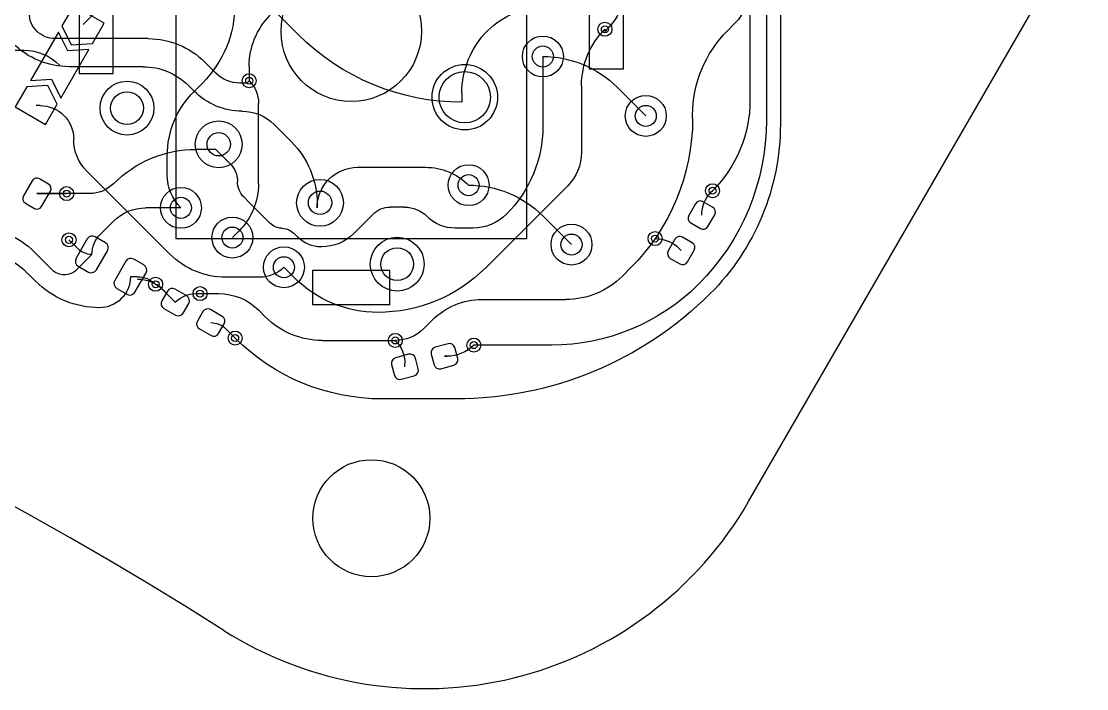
# Model space of a CAD drawing. Header units: millimetres. Extents: x -220 to 263, y -14 to 135.
# Drawn here: x -54.96 to -9.43, y -14.29 to 14.24 of the extents above; entities that cross this region are included whole.
import ezdxf

# ---------------------------------------------------------------- set-up
doc = ezdxf.new("R2010")
doc.units = ezdxf.units.MM
doc.layers.get('0').update_dxf_attribs({"color": 96, "lineweight": 25, "true_color": 0x008000})
for name, color, linetype, lineweight, true_color in [('livello 7', 6, 'Continuous', 25, 0xff00ff), ('livello 8', 18, 'Continuous', 25, 0x000000), ('livello 9', 18, 'Continuous', 25, 0x000000)]:
    doc.layers.add(name, color=color, linetype=linetype, lineweight=lineweight, true_color=true_color)

msp = doc.modelspace()

# ---------------------------------------------------------------- linework, layer by layer
msp.add_line((-23.879, -6.286), (-9.433, 18.733))
msp.add_circle((-40, -7), 2.5)
for centre, radius, start, end in [((-135.898, -152.987), 167.216, 57.60323, 99.26459), ((-37.735, 1.714), 16, 237.6032, 330)]:
    msp.add_arc(centre, radius, start, end)
at = {"layer": 'livello 7', "color": 6, "true_color": 0xff00ff, "flags": 128}
for points in [[(-48.36, 22.439), (-48.36, 4.939)], [(-33.36, 4.939), (-33.36, 22.439)], [(-30.69, 15.512), (-30.69, 12.212)], [(-29.23, 12.212), (-29.23, 15.512)], [(-52.49, 15.312), (-52.49, 12.012)], [(-51.03, 12.012), (-51.03, 15.312)], [(-52.49, 12.012), (-51.03, 12.012)], [(-30.69, 12.212), (-29.23, 12.212)], [(-33.36, 4.939), (-48.36, 4.939)], [(-39.21, 3.592), (-42.51, 3.592)], [(-42.51, 3.592), (-42.51, 2.132)], [(-39.21, 2.132), (-39.21, 3.592)], [(-42.51, 2.132), (-39.21, 2.132)]]:
    msp.add_lwpolyline(points, dxfattribs=at)
at = {"layer": 'livello 7', "color": 6, "true_color": 0xff00ff}
msp.add_circle((-40.86, 13.812), 3, dxfattribs=at)
at = {"layer": 'livello 8', "color": 163, "true_color": 0x4d7fc4, "flags": 128}
for points in [[(-23.823, 19.099), (-23.823, 10.862)], [(-23.123, 18.722), (-23.123, 10)], [(-22.523, 18.739), (-22.523, 9.842)], [(-43.133, 13.678), (-45.835, 16.379)], [(-49.537, 13.499), (-53.523, 13.499)], [(-49.754, 12.299), (-52.908, 12.299)], [(-46.647, 12.023), (-47.123, 12.499)], [(-32.673, 12.735), (-32.673, 9.739)], [(-47.823, 11.499), (-47.571, 11.247)], [(-45.323, 11.599), (-45.623, 11.599)], [(-45.223, 11.699), (-45.323, 11.599)], [(-31.023, 11.485), (-31.023, 8.647)], [(-36.135, 11.163), (-36.135, 10.779)], [(-44.157, 9.833), (-43.423, 9.099)], [(-46.65, 8.767), (-47.479, 8.767)], [(-46.65, 8.767), (-46.034, 8.151)], [(-53.716, 6.974), (-53.688, 7.057), (-53.694, 7.144), (-53.733, 7.223), (-53.799, 7.281), (-54.188, 7.506), (-54.272, 7.534), (-54.359, 7.529), (-54.438, 7.49), (-54.496, 7.424), (-54.871, 6.774), (-54.899, 6.691), (-54.893, 6.603), (-54.854, 6.525), (-54.788, 6.467), (-54.399, 6.242), (-54.316, 6.214), (-54.228, 6.219), (-54.149, 6.258), (-54.091, 6.324), (-53.716, 6.974)], [(-53.023, 6.874), (-54.294, 6.874)], [(-52.049, 6.874), (-53.023, 6.874)], [(-31.623, 7.199), (-35.113, 3.708)], [(-25.475, 6.946), (-25.423, 6.999)], [(-45.44, 6.716), (-45.223, 6.499)], [(-45.223, 6.499), (-44.335, 5.611)], [(-42.32, 6.437), (-42.32, 6.267)], [(-25.828, 6.53), (-25.916, 6.56), (-26.008, 6.554), (-26.092, 6.513), (-26.153, 6.443), (-26.44, 5.945), (-26.47, 5.857), (-26.464, 5.765), (-26.423, 5.682), (-26.353, 5.621), (-25.942, 5.383), (-25.854, 5.354), (-25.762, 5.36), (-25.678, 5.401), (-25.617, 5.47), (-25.33, 5.968), (-25.3, 6.056), (-25.306, 6.148), (-25.347, 6.232), (-25.417, 6.293), (-25.828, 6.53)], [(-48.14, 6.267), (-49.652, 6.267)], [(-39.923, 5.999), (-40.757, 5.165)], [(-38.588, 6.299), (-39.198, 6.299)], [(-51.023, 5.699), (-51.59, 5.131)], [(-51.275, 4.435), (-51.243, 4.528), (-51.25, 4.625), (-51.293, 4.713), (-51.366, 4.777), (-51.799, 5.027), (-51.892, 5.058), (-51.989, 5.052), (-52.076, 5.009), (-52.141, 4.935), (-52.616, 4.113), (-52.647, 4.02), (-52.641, 3.923), (-52.598, 3.835), (-52.524, 3.771), (-52.091, 3.521), (-51.999, 3.49), (-51.902, 3.496), (-51.814, 3.539), (-51.75, 3.613), (-51.275, 4.435)], [(-43.123, 4.999), (-43.252, 5.128)], [(-35.671, 5.399), (-36.415, 5.399)], [(-26.703, 5.015), (-26.791, 5.044), (-26.883, 5.038), (-26.967, 4.997), (-27.028, 4.928), (-27.315, 4.43), (-27.345, 4.342), (-27.339, 4.249), (-27.298, 4.166), (-27.228, 4.105), (-26.817, 3.868), (-26.729, 3.838), (-26.637, 3.844), (-26.553, 3.885), (-26.492, 3.955), (-26.205, 4.453), (-26.175, 4.54), (-26.181, 4.633), (-26.222, 4.716), (-26.292, 4.777), (-26.703, 5.015)], [(-52.547, 4.523), (-52.923, 4.899)], [(-42.123, 4.599), (-42.157, 4.599)], [(-49.629, 3.485), (-49.598, 3.578), (-49.604, 3.675), (-49.647, 3.763), (-49.721, 3.827), (-50.154, 4.077), (-50.246, 4.108), (-50.343, 4.102), (-50.431, 4.059), (-50.495, 3.985), (-50.97, 3.163), (-51.002, 3.07), (-50.995, 2.973), (-50.952, 2.885), (-50.879, 2.821), (-50.446, 2.571), (-50.353, 2.54), (-50.256, 2.546), (-50.169, 2.589), (-50.104, 2.663), (-49.629, 3.485)], [(-26.76, 4.441), (-26.845, 4.526)], [(-43.29, 3.277), (-43.74, 3.727)], [(-47.807, 2.18), (-47.777, 2.267), (-47.783, 2.36), (-47.824, 2.443), (-47.894, 2.504), (-48.392, 2.792), (-48.48, 2.821), (-48.572, 2.815), (-48.655, 2.774), (-48.716, 2.705), (-48.954, 2.293), (-48.983, 2.206), (-48.977, 2.113), (-48.936, 2.03), (-48.867, 1.969), (-48.369, 1.681), (-48.281, 1.652), (-48.189, 1.658), (-48.105, 1.699), (-48.044, 1.768), (-47.807, 2.18)], [(-48.921, 2.777), (-48.38, 2.236)], [(-47.505, 2.599), (-47.323, 2.599)], [(-46.291, 1.305), (-46.262, 1.392), (-46.268, 1.485), (-46.309, 1.568), (-46.378, 1.629), (-46.876, 1.917), (-46.964, 1.946), (-47.056, 1.94), (-47.14, 1.899), (-47.201, 1.83), (-47.438, 1.418), (-47.468, 1.331), (-47.462, 1.238), (-47.421, 1.155), (-47.351, 1.094), (-46.853, 0.806), (-46.765, 0.777), (-46.673, 0.783), (-46.59, 0.824), (-46.529, 0.893), (-46.291, 1.305)], [(-46.216, 1.093), (-45.823, 0.699)], [(-36.432, 0.291), (-36.473, 0.374), (-36.542, 0.435), (-36.63, 0.465), (-36.723, 0.459), (-37.278, 0.31), (-37.361, 0.269), (-37.422, 0.199), (-37.452, 0.111), (-37.446, 0.019), (-37.323, -0.44), (-37.282, -0.523), (-37.212, -0.584), (-37.125, -0.614), (-37.032, -0.608), (-36.477, -0.459), (-36.394, -0.418), (-36.332, -0.348), (-36.303, -0.261), (-36.309, -0.168), (-36.432, 0.291)], [(-38.122, -0.162), (-38.163, -0.079), (-38.233, -0.018), (-38.32, 0.012), (-38.413, 0.006), (-38.968, -0.143), (-39.051, -0.184), (-39.113, -0.254), (-39.142, -0.342), (-39.136, -0.434), (-39.013, -0.893), (-38.972, -0.976), (-38.903, -1.037), (-38.815, -1.067), (-38.722, -1.061), (-38.167, -0.912), (-38.084, -0.871), (-38.023, -0.801), (-37.993, -0.714), (-37.999, -0.621), (-38.122, -0.162)], [(-32.299, 0.399), (-35.623, 0.399)], [(-38.568, -0.528), (-38.568, -0.396)], [(-36.877, -0.075), (-36.766, -0.075)], [(-36.386, -1.901), (-39.546, -1.901)]]:
    msp.add_lwpolyline(points, dxfattribs=at)
for points in [[(-53.523, 13.499, -0.414214), (-54.623, 14.599)], [(-35.022, 13.849, -0.198912), (-32.608, 14.849)], [(-36.135, 10.779, -0.198913), (-43.133, 13.678)], [(-36.135, 11.163, -0.198915), (-35.023, 13.849)], [(-31.022, 11.485, -0.198909), (-30.023, 13.899)], [(-52.908, 12.299, -0.19892), (-55.323, 13.299)], [(-49.537, 13.499, -0.198912), (-47.123, 12.499)], [(-49.754, 12.299, -0.198903), (-47.823, 11.499)], [(-45.623, 11.599, -0.198908), (-46.647, 12.023)], [(-45.523, 10.399, -0.198906), (-47.571, 11.247)], [(-23.823, 10.862, -0.198912), (-25.423, 6.999)], [(-45.523, 10.399, -0.198925), (-44.157, 9.833)], [(-32.673, 9.739, -0.198912), (-34.223, 5.999)], [(-23.123, 10, -0.198912), (-26.023, 2.999)], [(-22.523, 9.842, -0.198912), (-25.523, 2.599)], [(-51.022, 7.299, -0.198912), (-47.479, 8.767)], [(-43.423, 9.099, -0.198917), (-42.32, 6.437)], [(-31.023, 8.647, -0.198912), (-31.623, 7.199)], [(-46.034, 8.151, -0.198919), (-45.723, 7.399)], [(-51.023, 7.299, -0.198911), (-52.049, 6.874)], [(-45.44, 6.716, -0.198904), (-45.723, 7.399)], [(-25.885, 5.957, -0.198913), (-25.475, 6.946)], [(-51.022, 5.699, -0.19891), (-49.652, 6.267)], [(-39.923, 5.999, -0.198914), (-39.198, 6.299)], [(-38.588, 6.299, -0.198894), (-37.623, 5.899)], [(-34.223, 5.999, -0.198912), (-35.671, 5.399)], [(-43.823, 5.399, -0.198885), (-44.335, 5.611)], [(-36.415, 5.399, -0.198927), (-37.623, 5.899)], [(-51.945, 4.274, -0.198908), (-51.59, 5.131)], [(-43.923, 5.406, -0.198905), (-43.252, 5.128)], [(-40.757, 5.165, -0.198912), (-42.123, 4.599)], [(-42.157, 4.599, -0.198913), (-43.123, 4.999)], [(-27.877, 4.953, -0.198912), (-26.845, 4.526)], [(-51.945, 4.274, -0.198883), (-52.547, 4.523)], [(-35.113, 3.708, -0.198912), (-39.723, 1.799)], [(-50, 3.224, -0.198912), (-48.921, 2.777)], [(-39.723, 1.799, -0.198912), (-43.29, 3.277)], [(-26.022, 2.999, -0.198913), (-32.299, 0.399)], [(-48.38, 2.236, -0.19891), (-47.505, 2.599)], [(-25.522, 2.599, -0.198912), (-36.386, -1.901)], [(-46.865, 1.361, -0.19894), (-46.216, 1.093)], [(-39.546, -1.901, -0.198913), (-45.823, 0.699)], [(-38.98, 0.599, -0.198923), (-38.568, -0.396)], [(-35.623, 0.399, -0.198914), (-36.766, -0.075)]]:
    msp.add_lwpolyline(points, format="xyb", dxfattribs=at)
at = {"layer": 'livello 8', "color": 7, "true_color": 0xececec}
for centre in [(-30.023, 13.899), (-45.223, 11.699), (-25.423, 6.999), (-53.023, 6.874), (-52.923, 4.899), (-27.877, 4.953), (-49.223, 2.999), (-47.323, 2.599), (-45.823, 0.699), (-38.98, 0.599), (-35.623, 0.399)]:
    msp.add_circle(centre, 0.3, dxfattribs=at)
at = {"layer": 'livello 8', "color": 7}
for centre, radius in [((-30.023, 13.899), 0.15), ((-32.673, 12.735), 0.45), ((-32.673, 12.735), 0.45), ((-45.223, 11.699), 0.15), ((-36.01, 10.995), 1.1), ((-50.444, 10.53), 0.7), ((-50.444, 10.53), 0.7), ((-28.274, 10.195), 0.45), ((-28.274, 10.195), 0.45), ((-46.525, 8.983), 0.5), ((-35.848, 7.236), 0.45), ((-35.848, 7.236), 0.45), ((-53.023, 6.874), 0.15), ((-42.195, 6.483), 0.5), ((-25.423, 6.999), 0.15), ((-48.14, 6.267), 0.45), ((-52.923, 4.899), 0.15), ((-45.94, 4.997), 0.45), ((-31.449, 4.696), 0.45), ((-31.449, 4.696), 0.45), ((-27.877, 4.953), 0.15), ((-38.896, 3.862), 0.7), ((-38.896, 3.862), 0.7), ((-43.74, 3.727), 0.45), ((-49.223, 2.999), 0.15), ((-47.323, 2.599), 0.15), ((-45.823, 0.699), 0.15), ((-38.98, 0.599), 0.15), ((-35.623, 0.399), 0.15)]:
    msp.add_circle(centre, radius, dxfattribs=at)
at = {"layer": 'livello 8', "color": 163, "true_color": 0x4d7fc4}
for centre, radius in [((-32.673, 12.735), 0.875), ((-32.673, 12.735), 0.875), ((-36.01, 10.995), 1.4), ((-50.444, 10.53), 1.15), ((-50.444, 10.53), 1.15), ((-28.274, 10.195), 0.875), ((-28.274, 10.195), 0.875), ((-46.525, 8.983), 1), ((-35.848, 7.236), 0.875), ((-35.848, 7.236), 0.875), ((-42.195, 6.483), 1), ((-48.14, 6.267), 0.875), ((-45.94, 4.997), 0.875), ((-31.449, 4.696), 0.875), ((-31.449, 4.696), 0.875), ((-38.896, 3.862), 1.15), ((-38.896, 3.862), 1.15), ((-43.74, 3.727), 0.875)]:
    msp.add_circle(centre, radius, dxfattribs=at)
at = {"layer": 'livello 9', "color": 22, "true_color": 0xc83434, "flags": 128}
for points in [[(-29.023, 16.199, -0.198907), (-30.012, 13.809)], [(-23.773, 15.849, -0.198913), (-24.48, 14.142)], [(-45.835, 14.95, -0.198911), (-47.223, 11.599)], [(-45.223, 12.326, -0.198912), (-44.323, 14.499)], [(-30.023, 13.899, -0.199432), (-30.012, 13.875)], [(-26.272, 10.228, -0.19891), (-24.773, 13.849)], [(-54.848, 12.999, -0.19891), (-53.323, 12.367)], [(-32.673, 12.735, -0.198912), (-29.499, 11.42)], [(-45.223, 11.699, -0.198929), (-44.823, 10.733)], [(-48.722, 8.499, -0.198915), (-47.591, 11.23)], [(-54.158, 10.635, -0.414214), (-52.723, 9.199)], [(-26.273, 10.099, -0.198913), (-28.924, 3.697)], [(-52.157, 7.833, -0.198912), (-52.723, 9.199)], [(-42.32, 6.267, -0.414214), (-40.587, 7.999)], [(-37.691, 7.999, -0.198909), (-35.848, 7.236)], [(-48.14, 6.267, -0.1989), (-48.723, 7.674)], [(-44.823, 7.299, -0.198912), (-45.661, 5.276)], [(-35.848, 7.236, -0.19891), (-32.674, 5.921)], [(-25.885, 5.957, -0.198913), (-25.475, 6.946)], [(-56.837, 5.399, -0.198912), (-54.423, 4.399)], [(-27.877, 4.953, -0.198912), (-26.845, 4.526)], [(-57.123, 4.499, -0.198915), (-54.733, 3.509)], [(-51.945, 4.274, -0.198883), (-52.547, 4.523)], [(-46.223, 3.299, -0.198907), (-48.612, 4.289)], [(-43.74, 3.727, -0.198909), (-44.772, 3.299)], [(-53.123, 3.399, -0.198885), (-53.635, 3.611)], [(-52.607, 3.613, -0.198903), (-53.123, 3.399)], [(-50.3, 3.322, -0.414214), (-51.623, 1.999)], [(-50.007, 3.324, -0.198912), (-49.223, 2.999)], [(-29.273, 3.349, -0.198912), (-31.687, 2.349)], [(-51.623, 1.999, -0.198911), (-54.354, 3.13)], [(-49.223, 2.999, -0.199033), (-49.086, 2.943)], [(-48.38, 2.236, -0.19891), (-47.505, 2.599)], [(-46.523, 2.599, -0.198923), (-44.815, 1.892)], [(-37.406, 1.465, -0.198912), (-35.273, 2.349)], [(-42.108, 0.599, -0.19892), (-44.523, 1.599)], [(-46.865, 1.361, -0.198916), (-46.216, 1.093)], [(-37.773, 1.099, -0.198912), (-38.98, 0.599)], [(-38.98, 0.599, -0.198923), (-38.568, -0.396)], [(-35.623, 0.399, -0.198914), (-36.766, -0.075)]]:
    msp.add_lwpolyline(points, format="xyb", dxfattribs=at)
for points in [[(-52.823, 13.233), (-51.923, 13.291), (-51.423, 14.157), (-52.722, 14.907), (-53.222, 14.041), (-52.823, 13.233)], [(-51.765, 14.656), (-52.323, 14.099)], [(-24.773, 13.849), (-24.48, 14.142)], [(-53.673, 11.761), (-53.273, 10.953), (-52.073, 13.031), (-52.973, 12.973), (-53.372, 13.781), (-54.572, 11.703), (-53.673, 11.761)], [(-30.012, 13.809), (-30.012, 13.875)], [(-56.991, 12.999), (-54.848, 12.999)], [(-45.223, 12.326), (-45.223, 11.699)], [(-53.823, 11.501), (-54.722, 11.443), (-55.222, 10.577), (-53.923, 9.827), (-53.423, 10.693), (-53.823, 11.501)], [(-47.591, 11.23), (-47.223, 11.599)], [(-28.274, 10.195), (-29.499, 11.42)], [(-54.158, 10.635), (-54.323, 10.635)], [(-44.823, 7.299), (-44.823, 10.733)], [(-26.273, 10.099), (-26.273, 10.228)], [(-48.723, 7.674), (-48.723, 8.499)], [(-50.323, 5.999), (-52.157, 7.833)], [(-40.587, 7.999), (-37.691, 7.999)], [(-53.716, 6.974), (-53.688, 7.057), (-53.694, 7.144), (-53.733, 7.223), (-53.799, 7.281), (-54.188, 7.506), (-54.272, 7.534), (-54.359, 7.529), (-54.438, 7.49), (-54.496, 7.424), (-54.871, 6.774), (-54.899, 6.691), (-54.893, 6.603), (-54.854, 6.525), (-54.788, 6.467), (-54.399, 6.242), (-54.316, 6.214), (-54.228, 6.219), (-54.149, 6.258), (-54.091, 6.324), (-53.716, 6.974)], [(-54.294, 6.874), (-53.023, 6.874)], [(-25.475, 6.946), (-25.423, 6.999)], [(-25.828, 6.53), (-25.916, 6.56), (-26.008, 6.554), (-26.092, 6.513), (-26.153, 6.443), (-26.44, 5.945), (-26.47, 5.857), (-26.464, 5.765), (-26.423, 5.682), (-26.353, 5.621), (-25.942, 5.383), (-25.854, 5.354), (-25.762, 5.36), (-25.678, 5.401), (-25.617, 5.47), (-25.33, 5.968), (-25.3, 6.056), (-25.306, 6.148), (-25.347, 6.232), (-25.417, 6.293), (-25.828, 6.53)], [(-48.612, 4.289), (-50.323, 5.999)], [(-31.449, 4.696), (-32.674, 5.921)], [(-51.275, 4.435), (-51.243, 4.528), (-51.25, 4.625), (-51.293, 4.713), (-51.366, 4.777), (-51.799, 5.027), (-51.892, 5.058), (-51.989, 5.052), (-52.076, 5.009), (-52.141, 4.935), (-52.616, 4.113), (-52.647, 4.02), (-52.641, 3.923), (-52.598, 3.835), (-52.524, 3.771), (-52.091, 3.521), (-51.999, 3.49), (-51.902, 3.496), (-51.814, 3.539), (-51.75, 3.613), (-51.275, 4.435)], [(-45.94, 4.997), (-45.661, 5.276)], [(-26.703, 5.015), (-26.791, 5.044), (-26.883, 5.038), (-26.967, 4.997), (-27.028, 4.928), (-27.315, 4.43), (-27.345, 4.342), (-27.339, 4.249), (-27.298, 4.166), (-27.228, 4.105), (-26.817, 3.868), (-26.729, 3.838), (-26.637, 3.844), (-26.553, 3.885), (-26.492, 3.955), (-26.205, 4.453), (-26.175, 4.54), (-26.181, 4.633), (-26.222, 4.716), (-26.292, 4.777), (-26.703, 5.015)], [(-52.547, 4.523), (-52.923, 4.899)], [(-53.635, 3.611), (-54.423, 4.399)], [(-51.945, 4.274), (-52.606, 3.613)], [(-49.629, 3.485), (-49.598, 3.578), (-49.604, 3.675), (-49.647, 3.763), (-49.721, 3.827), (-50.154, 4.077), (-50.246, 4.108), (-50.343, 4.102), (-50.431, 4.059), (-50.495, 3.985), (-50.97, 3.163), (-51.002, 3.07), (-50.995, 2.973), (-50.952, 2.885), (-50.879, 2.821), (-50.446, 2.571), (-50.353, 2.54), (-50.256, 2.546), (-50.169, 2.589), (-50.104, 2.663), (-49.629, 3.485)], [(-26.76, 4.441), (-26.845, 4.526)], [(-29.273, 3.349), (-28.924, 3.697)], [(-54.733, 3.509), (-54.598, 3.375)], [(-54.354, 3.13), (-54.598, 3.375)], [(-50.007, 3.324), (-50.3, 3.324)], [(-50.3, 3.324), (-50.3, 3.322)], [(-44.772, 3.299), (-46.223, 3.299)], [(-48.38, 2.236), (-49.086, 2.943)], [(-47.807, 2.18), (-47.777, 2.267), (-47.783, 2.36), (-47.824, 2.443), (-47.894, 2.504), (-48.392, 2.792), (-48.48, 2.821), (-48.572, 2.815), (-48.655, 2.774), (-48.716, 2.705), (-48.954, 2.293), (-48.983, 2.206), (-48.977, 2.113), (-48.936, 2.03), (-48.867, 1.969), (-48.369, 1.681), (-48.281, 1.652), (-48.189, 1.658), (-48.105, 1.699), (-48.044, 1.768), (-47.807, 2.18)], [(-47.505, 2.599), (-47.273, 2.599)], [(-47.273, 2.599), (-46.523, 2.599)], [(-35.273, 2.349), (-31.687, 2.349)], [(-48.38, 2.236), (-48.368, 2.249)], [(-46.291, 1.305), (-46.262, 1.392), (-46.268, 1.485), (-46.309, 1.568), (-46.378, 1.629), (-46.876, 1.917), (-46.964, 1.946), (-47.056, 1.94), (-47.14, 1.899), (-47.201, 1.83), (-47.438, 1.418), (-47.468, 1.331), (-47.462, 1.238), (-47.421, 1.155), (-47.351, 1.094), (-46.853, 0.806), (-46.765, 0.777), (-46.673, 0.783), (-46.59, 0.824), (-46.529, 0.893), (-46.291, 1.305)], [(-44.815, 1.892), (-44.523, 1.599)], [(-37.773, 1.099), (-37.406, 1.465)], [(-45.823, 0.699), (-46.216, 1.093)], [(-42.108, 0.599), (-38.98, 0.599)], [(-36.432, 0.291), (-36.473, 0.374), (-36.542, 0.435), (-36.63, 0.465), (-36.723, 0.459), (-37.278, 0.31), (-37.361, 0.269), (-37.422, 0.199), (-37.452, 0.111), (-37.446, 0.019), (-37.323, -0.44), (-37.282, -0.523), (-37.212, -0.584), (-37.125, -0.614), (-37.032, -0.608), (-36.477, -0.459), (-36.394, -0.418), (-36.332, -0.348), (-36.303, -0.261), (-36.309, -0.168), (-36.432, 0.291)], [(-38.122, -0.162), (-38.163, -0.079), (-38.233, -0.018), (-38.32, 0.012), (-38.413, 0.006), (-38.968, -0.143), (-39.051, -0.184), (-39.113, -0.254), (-39.142, -0.342), (-39.136, -0.434), (-39.013, -0.893), (-38.972, -0.976), (-38.903, -1.037), (-38.815, -1.067), (-38.722, -1.061), (-38.167, -0.912), (-38.084, -0.871), (-38.023, -0.801), (-37.993, -0.714), (-37.999, -0.621), (-38.122, -0.162)], [(-38.568, -0.528), (-38.568, -0.396)], [(-36.766, -0.075), (-36.877, -0.075)]]:
    msp.add_lwpolyline(points, dxfattribs=at)
at = {"layer": 'livello 9', "color": 7, "true_color": 0xececec}
for centre in [(-30.023, 13.899), (-45.223, 11.699), (-25.423, 6.999), (-53.023, 6.874), (-52.923, 4.899), (-27.877, 4.953), (-49.223, 2.999), (-47.323, 2.599), (-45.823, 0.699), (-38.98, 0.599), (-35.623, 0.399)]:
    msp.add_circle(centre, 0.3, dxfattribs=at)
at = {"layer": 'livello 9', "color": 7}
for centre, radius in [((-30.023, 13.899), 0.15), ((-32.673, 12.735), 0.45), ((-32.673, 12.735), 0.45), ((-45.223, 11.699), 0.15), ((-36.01, 10.995), 1.1), ((-50.444, 10.53), 0.7), ((-50.444, 10.53), 0.7), ((-28.274, 10.195), 0.45), ((-28.274, 10.195), 0.45), ((-46.525, 8.983), 0.5), ((-35.848, 7.236), 0.45), ((-35.848, 7.236), 0.45), ((-53.023, 6.874), 0.15), ((-42.195, 6.483), 0.5), ((-25.423, 6.999), 0.15), ((-48.14, 6.267), 0.45), ((-52.923, 4.899), 0.15), ((-45.94, 4.997), 0.45), ((-31.449, 4.696), 0.45), ((-31.449, 4.696), 0.45), ((-27.877, 4.953), 0.15), ((-38.896, 3.862), 0.7), ((-38.896, 3.862), 0.7), ((-43.74, 3.727), 0.45), ((-49.223, 2.999), 0.15), ((-47.323, 2.599), 0.15), ((-45.823, 0.699), 0.15), ((-38.98, 0.599), 0.15), ((-35.623, 0.399), 0.15)]:
    msp.add_circle(centre, radius, dxfattribs=at)
at = {"layer": 'livello 9', "color": 22, "true_color": 0xc83434}
for centre, radius in [((-32.673, 12.735), 0.875), ((-32.673, 12.735), 0.875), ((-36.01, 10.995), 1.4), ((-50.444, 10.53), 1.15), ((-50.444, 10.53), 1.15), ((-28.274, 10.195), 0.875), ((-28.274, 10.195), 0.875), ((-46.525, 8.983), 1), ((-35.848, 7.236), 0.875), ((-35.848, 7.236), 0.875), ((-42.195, 6.483), 1), ((-48.14, 6.267), 0.875), ((-45.94, 4.997), 0.875), ((-31.449, 4.696), 0.875), ((-31.449, 4.696), 0.875), ((-38.896, 3.862), 1.15), ((-38.896, 3.862), 1.15), ((-43.74, 3.727), 0.875)]:
    msp.add_circle(centre, radius, dxfattribs=at)

doc.saveas('drawing.dxf')
